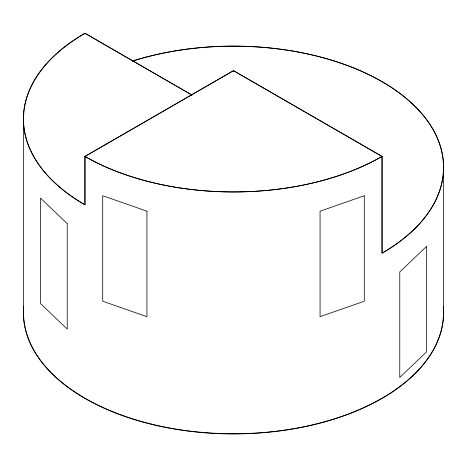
<?xml version="1.0" encoding="UTF-8"?>
<svg xmlns="http://www.w3.org/2000/svg" width="467" height="467" viewBox="0 0 467 467"><rect width="100%" height="100%" fill="white"/><g stroke="black" fill="none" stroke-linecap="round" stroke-linejoin="round"><path stroke-width="0.7" d="M443.457 312.493L443.457 167.437M191.937 95.017L84.889 33.21A210.168 121.338 0 0 0 84.889 204.815L84.889 156.41L233.5 70.61L382.111 156.41L382.111 253.213A210.168 121.338 0 0 0 401.649 94.62A210.168 121.338 0 0 0 132.476 61.008M191.803 95.011L85.035 33.367A209.957 121.216 0 0 0 85.035 204.797L85.035 156.445L233.5 70.733L381.965 156.445L381.965 253.149A209.957 121.216 0 0 0 401.497 94.725A209.957 121.216 0 0 0 132.628 61.124M233.5 70.61L233.5 71.433M84.889 33.21L84.889 34.033M23.543 119.085L23.543 312.493M382.111 156.41A210.168 121.338 0 0 1 84.889 156.41M443.381 306.264A210.168 121.338 0 0 1 233.5 433.954A210.168 121.338 0 0 1 23.619 306.264M443.276 307.444A209.957 121.216 0 0 1 233.5 433.715A209.957 121.216 0 0 1 23.724 307.444M381.965 156.445A209.957 121.216 0 0 1 85.035 156.445M426.523 246.424L399.77 271.957L399.77 377.453L426.523 351.92L426.523 246.424M364.283 195.737L320.064 211.183L320.064 316.679L364.283 301.233L364.283 195.737M146.936 211.183L102.717 195.737L102.717 301.233L146.936 316.679L146.936 211.183M67.23 223.605L40.477 198.072L40.477 303.568L67.23 329.101L67.23 223.605"/></g></svg>
